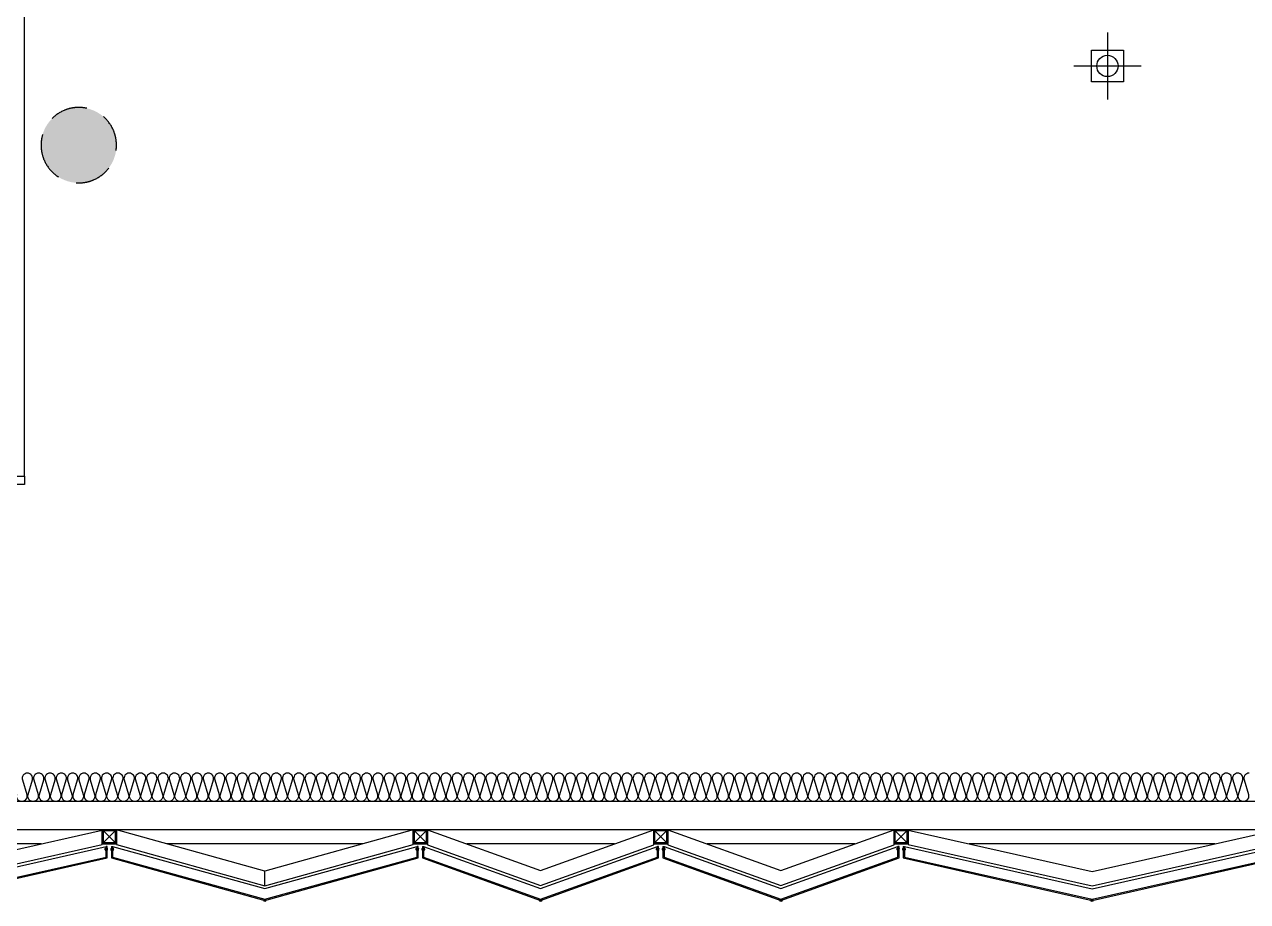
# Model space of a CAD drawing. Header units: millimetres. Extents: x -95754 to 177808, y 34455 to 150605.
# Drawn here: x 115904 to 120229, y 106751 to 109852 of the extents above; entities that cross this region are included whole.
import ezdxf

# ---------------------------------------------------------------- set-up
doc = ezdxf.new("R2010")
doc.units = ezdxf.units.MM
doc.header["$LTSCALE"] = 300
doc.linetypes.add('ghid', pattern=[3, 2, -1])
doc.linetypes.add('HID', pattern=[2.8, 1.8, -1])
for name, color, linetype in [('6FIN', 6, 'Continuous'), ('A-DOOR', 4, 'Continuous'), ('A-DOOR-1', 1, 'Continuous'), ('A-DOOR-8', 8, 'Continuous'), ('A-SYM', 7, 'Continuous'), ('A-갑종방화문', 7, 'Continuous'), ('A-방화문표기', 6, 'ghid'), ('A-지붕바닥', 251, 'Continuous'), ('A-하지철물', 55, 'Continuous'), ('alucobond', 4, 'Continuous'), ('ISL', 251, 'Continuous'), ('mold', 4, 'Continuous'), ('SHEET', 6, 'Continuous'), ('우수계획', 7, 'Continuous')]:
    doc.layers.add(name, color=color, linetype=linetype)

# ---------------------------------------------------------------- blocks, each defined once
blk = doc.blocks.new('FSD-6')
at = {"layer": 'A-DOOR'}
for points in [[(-200, 2400), (-200, 2370), (-160, 2370), (-160, 2355), (-40, 2355), (-40, 2370), (0, 2370), (0, 2400)], [(-200, 2370), (-1330, 2370), (-1330, 2330), (-200, 2330)], [(-200, 30), (-1330, 30), (-1330, 70), (-200, 70)], [(-200, 0), (-200, 30), (-160, 30), (-160, 45), (-40, 45), (-40, 30), (0, 30), (0, 0)]]:
    blk.add_lwpolyline(points, close=True, dxfattribs=at)
at = {"layer": 'A-DOOR-1'}
for centre, start, end in [((-200, 2330), 180, 270), ((-200, 70), 90, 180)]:
    blk.add_arc(centre, 1130, start, end, dxfattribs=at)
at = {"layer": 'A-DOOR-8'}
for p, q in [((-200, 30), (-200, 2370)), ((0, 30), (0, 2370))]:
    blk.add_line(p, q, dxfattribs=at)
blk = doc.blocks.new('EX-1100')
at = {"layer": '6FIN', "elevation": 0}
for points in [[(3.2, 204.1), (46.8, 204.1, 0.414214), (50, 207.3), (50, 250.9, 0.414214), (46.8, 254.1), (3.2, 254.1, 0.414214), (0, 250.9), (0, 207.3, 0.414214)], [(1146.8, 204.1), (1103.2, 204.1, -0.414214), (1100, 207.3), (1100, 250.9, -0.414214), (1103.2, 254.1), (1146.8, 254.1, -0.414214), (1150, 250.9), (1150, 207.3, -0.414214)]]:
    blk.add_lwpolyline(points, format="xyb", close=True, dxfattribs=at)
at = {"layer": 'A-하지철물'}
for p, q in [((1100, 254.1), (50, 254.1)), ((923.1, 204.1), (226.9, 204.1)), ((575, 55.9), (575, 107.8))]:
    blk.add_line(p, q, dxfattribs=at)
at = {"layer": 'A-하지철물', "elevation": 0}
blk.add_lwpolyline([(1100, 201.1), (1100, 253), (575, 107.8), (50, 253), (50, 201.1), (575, 55.9)], close=True, dxfattribs=at)
at = {"layer": 'A-하지철물'}
blk.add_circle((575, 4.1), 4.07, dxfattribs=at)
at = {"layer": 'alucobond', "color": 251, "linetype": 'HID', "ltscale": 10}
for p, q in [((30.2, 185.1), (41.5, 185.1)), ((31.5, 182.4), (31.5, 187.8)), ((31.5, 186.6), (39.5, 186.6)), ((31.5, 183.6), (39.5, 183.6)), ((32, 189.3), (32.5, 189.3)), ((32, 180.9), (32.5, 180.9)), ((32.5, 180.9), (32.5, 189.3)), ((38, 182.7), (38, 187.4)), ((39.5, 182.7), (39.5, 187.4)), ((1119.8, 185.1), (1108.5, 185.1)), ((1110.5, 182.7), (1110.5, 187.4)), ((1118.5, 186.6), (1110.5, 186.6)), ((1118.5, 183.6), (1110.5, 183.6)), ((1112, 182.7), (1112, 187.4)), ((1117.5, 180.9), (1117.5, 189.3)), ((1118, 189.3), (1117.5, 189.3)), ((1118, 180.9), (1117.5, 180.9)), ((1118.5, 182.4), (1118.5, 187.8))]:
    blk.add_line(p, q, dxfattribs=at)
at = {"layer": 'alucobond'}
for p, q in [((32.5, 195.1), (36.5, 195.1)), ((1117.5, 195.1), (1113.5, 195.1))]:
    blk.add_line(p, q, dxfattribs=at)
at = {"layer": 'alucobond', "color": 251, "linetype": 'HID', "ltscale": 10, "elevation": 0}
for points in [[(32, 189.3), (31.5, 187.8)], [(32, 180.9), (31.5, 182.4)], [(36.5, 194.5), (575, 45.6), (1113.5, 194.5)], [(1118, 189.3), (1118.5, 187.8)], [(1118, 180.9), (1118.5, 182.4)]]:
    blk.add_lwpolyline(points, dxfattribs=at)
at = {"layer": 'alucobond', "elevation": 0}
for points in [[(32.5, 195.1), (32.5, 154.1), (575, 4.1), (1117.5, 154.1), (1117.5, 195.1)], [(36.5, 195.1), (36.5, 157.1), (575, 8.2), (1113.5, 157.1), (1113.5, 195.1)], [(1113.5, 195.1), (1113.5, 157.2)]]:
    blk.add_lwpolyline(points, dxfattribs=at)
at = {"layer": 'alucobond', "color": 251, "linetype": 'HID', "ltscale": 10, "elevation": 0}
for points in [[(39.5, 186.6, -0.666667), (39.5, 183.6, -1.5)], [(1110.5, 186.6, 0.666667), (1110.5, 183.6, 1.5)]]:
    blk.add_lwpolyline(points, format="xyb", dxfattribs=at)
at = {"layer": 'alucobond', "color": 251, "linetype": 'HID', "ltscale": 10}
for centre, start, end in [((38.7, 187.4), 0, 180), ((38.7, 182.7), 180, 0), ((1111.3, 187.4), 0, 180), ((1111.3, 182.7), 180, 0)]:
    blk.add_arc(centre, 0.75, start, end, dxfattribs=at)
at = {"layer": 'mold', "color": 4, "elevation": 0}
for points in [[(25, 204.1), (25, 202.6)], [(1125, 204.1), (1125, 202.6)]]:
    blk.add_lwpolyline(points, dxfattribs=at)
at = {"layer": 'SHEET', "color": 8}
for p, q in [((46.8, 250.9), (3.2, 207.3)), ((3.2, 250.9), (46.8, 207.3)), ((1103.2, 250.9), (1146.8, 207.3)), ((1146.8, 250.9), (1103.2, 207.3))]:
    blk.add_line(p, q, dxfattribs=at)
at = {"layer": 'SHEET', "color": 8, "elevation": 0}
for points in [[(3.2, 207.3), (46.8, 207.3), (46.8, 250.9), (3.2, 250.9)], [(1146.8, 207.3), (1103.2, 207.3), (1103.2, 250.9), (1146.8, 250.9)]]:
    blk.add_lwpolyline(points, close=True, dxfattribs=at)
blk = doc.blocks.new('EX-850-1')
at = {"layer": '6FIN', "elevation": 0}
for points in [[(3.2, 204.1), (46.8, 204.1, 0.414214), (50, 207.3), (50, 250.9, 0.414214), (46.8, 254.1), (3.2, 254.1, 0.414214), (0, 250.9), (0, 207.3, 0.414214)], [(896.8, 204.1), (853.2, 204.1, -0.414214), (850, 207.3), (850, 250.9, -0.414214), (853.2, 254.1), (896.8, 254.1, -0.414214), (900, 250.9), (900, 207.3, -0.414214)]]:
    blk.add_lwpolyline(points, format="xyb", close=True, dxfattribs=at)
at = {"layer": 'A-하지철물'}
for p, q in [((850, 254.1), (50, 254.1)), ((710.9, 204.1), (189.1, 204.1))]:
    blk.add_line(p, q, dxfattribs=at)
at = {"layer": 'A-하지철물', "elevation": 0}
for points in [[(49.9, 254.1), (450, 110.3), (850.1, 254.1)], [(50, 204.1), (50, 200.9), (450, 57.2), (850, 200.9), (850, 204.1)]]:
    blk.add_lwpolyline(points, dxfattribs=at)
at = {"layer": 'A-하지철물'}
blk.add_circle((450, 4.1), 4.07, dxfattribs=at)
at = {"layer": 'alucobond', "color": 251, "linetype": 'HID', "ltscale": 10}
for p, q in [((30.2, 185.1), (41.5, 185.1)), ((31.5, 182.4), (31.5, 187.8)), ((31.5, 186.6), (39.5, 186.6)), ((31.5, 183.6), (39.5, 183.6)), ((32, 189.3), (32.5, 189.3)), ((32, 180.9), (32.5, 180.9)), ((32.5, 180.9), (32.5, 189.3)), ((38, 182.7), (38, 187.4)), ((39.5, 182.7), (39.5, 187.4)), ((869.8, 185.1), (858.5, 185.1)), ((860.5, 182.7), (860.5, 187.4)), ((868.5, 186.6), (860.5, 186.6)), ((868.5, 183.6), (860.5, 183.6)), ((862, 182.7), (862, 187.4)), ((867.5, 180.9), (867.5, 189.3)), ((868, 189.3), (867.5, 189.3)), ((868, 180.9), (867.5, 180.9)), ((868.5, 182.4), (868.5, 187.8))]:
    blk.add_line(p, q, dxfattribs=at)
at = {"layer": 'alucobond'}
for p, q in [((32.5, 195.1), (36.5, 195.1)), ((867.5, 195.1), (863.5, 195.1))]:
    blk.add_line(p, q, dxfattribs=at)
at = {"layer": 'alucobond', "color": 251, "linetype": 'HID', "ltscale": 10}
for points in [[(32, 189.3), (31.5, 187.8)], [(32, 180.9), (31.5, 182.4)], [(868, 189.3), (868.5, 187.8)], [(868, 180.9), (868.5, 182.4)]]:
    blk.add_lwpolyline(points, dxfattribs=at)
at = {"layer": 'alucobond', "elevation": 0}
for points in [[(32.5, 195.1), (32.5, 154.1), (450, 4.1), (867.5, 154.1), (867.5, 195.1)], [(36.5, 195.1), (36.5, 156.9), (450, 8.3), (863.5, 156.9), (863.5, 195.1)]]:
    blk.add_lwpolyline(points, dxfattribs=at)
at = {"layer": 'alucobond', "color": 251, "linetype": 'HID', "ltscale": 10, "elevation": 0}
blk.add_lwpolyline([(36.5, 195.1), (450, 46.6), (863.5, 195.1)], dxfattribs=at)
at = {"layer": 'alucobond', "color": 251, "linetype": 'HID', "ltscale": 10}
for points in [[(39.5, 186.6, -0.666667), (39.5, 183.6, -1.5)], [(860.5, 186.6, 0.666667), (860.5, 183.6, 1.5)]]:
    blk.add_lwpolyline(points, format="xyb", dxfattribs=at)
for centre, start, end in [((38.7, 187.4), 0, 180), ((38.7, 182.7), 180, 0), ((861.3, 187.4), 0, 180), ((861.3, 182.7), 180, 0)]:
    blk.add_arc(centre, 0.75, start, end, dxfattribs=at)
at = {"layer": 'mold', "color": 4}
for points in [[(25, 204.1), (25, 202.6)], [(875, 204.1), (875, 202.6)]]:
    blk.add_lwpolyline(points, dxfattribs=at)
at = {"layer": 'SHEET', "color": 8}
for p, q in [((46.8, 250.9), (3.2, 207.3)), ((3.2, 250.9), (46.8, 207.3)), ((853.2, 250.9), (896.8, 207.3)), ((896.8, 250.9), (853.2, 207.3))]:
    blk.add_line(p, q, dxfattribs=at)
at = {"layer": 'SHEET', "color": 8, "elevation": 0}
for points in [[(3.2, 207.3), (46.8, 207.3), (46.8, 250.9), (3.2, 250.9)], [(896.8, 207.3), (853.2, 207.3), (853.2, 250.9), (896.8, 250.9)]]:
    blk.add_lwpolyline(points, close=True, dxfattribs=at)
blk = doc.blocks.new('EX-1350')
at = {"layer": '6FIN', "elevation": 0}
for points in [[(3.2, 204.1), (46.8, 204.1, 0.414214), (50, 207.3), (50, 250.9, 0.414214), (46.8, 254.1), (3.2, 254.1, 0.414214), (0, 250.9), (0, 207.3, 0.414214)], [(1396.8, 204.1), (1353.2, 204.1, -0.414214), (1350, 207.3), (1350, 250.9, -0.414214), (1353.2, 254.1), (1396.8, 254.1, -0.414214), (1400, 250.9), (1400, 207.3, -0.414214)]]:
    blk.add_lwpolyline(points, format="xyb", close=True, dxfattribs=at)
at = {"layer": 'A-하지철물'}
for p, q in [((1350, 254.1), (50, 254.1)), ((1133.9, 204.1), (266.1, 204.1))]:
    blk.add_line(p, q, dxfattribs=at)
at = {"layer": 'A-하지철물', "elevation": 0}
for points in [[(49.7, 252.7), (700, 106.6), (1350.3, 252.7)], [(50, 254.1), (50, 201.4), (700, 55.3), (1350, 201.4), (1350, 254.1)]]:
    blk.add_lwpolyline(points, dxfattribs=at)
at = {"layer": 'A-하지철물'}
blk.add_circle((700, 4.1), 4.07, dxfattribs=at)
at = {"layer": 'alucobond', "color": 251, "linetype": 'HID', "ltscale": 10}
for p, q in [((30.2, 185.1), (41.5, 185.1)), ((31.5, 182.4), (31.5, 187.8)), ((31.5, 186.6), (39.5, 186.6)), ((31.5, 183.6), (39.5, 183.6)), ((32, 189.3), (32.5, 189.3)), ((32, 180.9), (32.5, 180.9)), ((32.5, 180.9), (32.5, 189.3)), ((38, 182.7), (38, 187.4)), ((39.5, 182.7), (39.5, 187.4)), ((1369.8, 185.1), (1358.5, 185.1)), ((1360.5, 182.7), (1360.5, 187.4)), ((1368.5, 186.6), (1360.5, 186.6)), ((1368.5, 183.6), (1360.5, 183.6)), ((1362, 182.7), (1362, 187.4)), ((1367.5, 180.9), (1367.5, 189.3)), ((1368, 189.3), (1367.5, 189.3)), ((1368, 180.9), (1367.5, 180.9)), ((1368.5, 182.4), (1368.5, 187.8))]:
    blk.add_line(p, q, dxfattribs=at)
at = {"layer": 'alucobond'}
for p, q in [((32.5, 195.1), (36.5, 195.1)), ((1367.5, 195.1), (1363.5, 195.1))]:
    blk.add_line(p, q, dxfattribs=at)
at = {"layer": 'alucobond', "color": 251, "linetype": 'HID', "ltscale": 10, "elevation": 0}
for points in [[(32, 189.3), (31.5, 187.8)], [(32, 180.9), (31.5, 182.4)], [(36.5, 194.2), (700, 45.1), (1363.5, 194.2)], [(1368, 189.3), (1368.5, 187.8)], [(1368, 180.9), (1368.5, 182.4)]]:
    blk.add_lwpolyline(points, dxfattribs=at)
at = {"layer": 'alucobond', "elevation": 0}
for points in [[(32.5, 195.1), (32.5, 154.1), (700, 4.1), (1367.5, 154.1), (1367.5, 195.1)], [(36.5, 195.1), (36.5, 157.3), (700, 8.2), (1363.5, 157.3), (1363.5, 195.1)]]:
    blk.add_lwpolyline(points, dxfattribs=at)
at = {"layer": 'alucobond', "color": 251, "linetype": 'HID', "ltscale": 10, "elevation": 0}
for points in [[(39.5, 186.6, -0.666667), (39.5, 183.6, -1.5)], [(1360.5, 186.6, 0.666667), (1360.5, 183.6, 1.5)]]:
    blk.add_lwpolyline(points, format="xyb", dxfattribs=at)
at = {"layer": 'alucobond', "color": 251, "linetype": 'HID', "ltscale": 10}
for centre, start, end in [((38.7, 187.4), 0, 180), ((38.7, 182.7), 180, 0), ((1361.3, 187.4), 0, 180), ((1361.3, 182.7), 180, 0)]:
    blk.add_arc(centre, 0.75, start, end, dxfattribs=at)
at = {"layer": 'mold', "color": 4, "elevation": 0}
for points in [[(25, 204.1), (25, 202.6)], [(1375, 204.1), (1375, 202.6)]]:
    blk.add_lwpolyline(points, dxfattribs=at)
at = {"layer": 'SHEET', "color": 8}
for p, q in [((46.8, 250.9), (3.2, 207.3)), ((3.2, 250.9), (46.8, 207.3)), ((1353.2, 250.9), (1396.8, 207.3)), ((1396.8, 250.9), (1353.2, 207.3))]:
    blk.add_line(p, q, dxfattribs=at)
at = {"layer": 'SHEET', "color": 8, "elevation": 0}
for points in [[(3.2, 207.3), (46.8, 207.3), (46.8, 250.9), (3.2, 250.9)], [(1396.8, 207.3), (1353.2, 207.3), (1353.2, 250.9), (1396.8, 250.9)]]:
    blk.add_lwpolyline(points, close=True, dxfattribs=at)
blk = doc.blocks.new('SYM-갑종방화문')
at = {"layer": 'A-방화문표기'}
blk.add_hatch(color=251, dxfattribs=at).paths.add_polyline_path([(-600, 0, 1), (600, 0, 1)])
at = {"layer": 'A-방화문표기', "color": 251}
blk.add_circle((0, 0), 600, dxfattribs=at)
blk = doc.blocks.new('A$C1B410CB1')
at = {"layer": 'A-갑종방화문', "xscale": 0.1666666666666667, "yscale": 0.1666666666666667, "zscale": 0.1666666666666667}
blk.add_blockref('SYM-갑종방화문', (100, 100), dxfattribs=at)
blk = doc.blocks.new('A$Cacae0627')
at = {"layer": '우수계획', "color": 1}
for p, q in [((0, 528), (0, -528)), ((-528, 0), (528, 0))]:
    blk.add_line(p, q, dxfattribs=at)
at = {"layer": '우수계획', "color": 6, "lineweight": -3}
blk.add_lwpolyline([(-250, 250), (250, 250), (250, -250), (-250, -250)], close=True, dxfattribs=at)
blk.add_circle((0, 0), 167, dxfattribs=at)
blk = doc.blocks.new('A$Cfdea7a82')
at = {"layer": 'A-SYM', "xscale": 0.2249999999999964, "yscale": 0.2249999999999964, "zscale": 0.2249999999999964}
blk.add_blockref('A$Cacae0627', (203.8, 118.8, 0), dxfattribs=at)

msp = doc.modelspace()

# ---------------------------------------------------------------- linework, layer by layer
at = {"layer": 'ISL', "elevation": 0}
msp.add_lwpolyline([(177453.6, 135425), (177453.6, 107105), (92053.6, 107105), (92053.6, 121780)], dxfattribs=at)
msp.add_lwpolyline([(120233.9, 107205, 0.509267), (120216.3, 107180.8), (120231.6, 107129.3, -1.372593), (120196.3, 107129.3), (120211.6, 107180.8, 0.509267), (120193.9, 107205, 0.509267), (120176.3, 107180.8), (120191.6, 107129.3, -1.372593), (120156.3, 107129.3), (120171.6, 107180.8, 0.509267), (120153.9, 107205, 0.509267), (120136.3, 107180.8), (120151.6, 107129.3, -1.372593), (120116.3, 107129.3), (120131.6, 107180.8, 0.509267), (120113.9, 107205, 0.509267), (120096.3, 107180.8), (120111.6, 107129.3, -1.372593), (120076.3, 107129.3), (120091.6, 107180.8, 0.509267), (120073.9, 107205, 0.509267), (120056.3, 107180.8), (120071.6, 107129.3, -1.372593), (120036.3, 107129.3), (120051.6, 107180.8, 0.509267), (120033.9, 107205, 0.509267), (120016.3, 107180.8), (120031.6, 107129.3, -1.372593), (119996.3, 107129.3), (120011.6, 107180.8, 0.509267), (119993.9, 107205, 0.509267), (119976.3, 107180.8), (119991.6, 107129.3, -1.372593), (119956.3, 107129.3), (119971.6, 107180.8, 0.509267), (119953.9, 107205, 0.509267), (119936.3, 107180.8), (119951.6, 107129.3, -1.372593), (119916.3, 107129.3), (119931.6, 107180.8, 0.509267), (119913.9, 107205, 0.509267), (119896.3, 107180.8), (119911.6, 107129.3, -1.372593), (119876.3, 107129.3), (119891.6, 107180.8, 0.509267), (119873.9, 107205, 0.509267), (119856.3, 107180.8), (119871.6, 107129.3, -1.372593), (119836.3, 107129.3), (119851.6, 107180.8, 0.509267), (119833.9, 107205, 0.509267), (119816.3, 107180.8), (119831.6, 107129.3, -1.372593), (119796.3, 107129.3), (119811.6, 107180.8, 0.509267), (119793.9, 107205, 0.509267), (119776.3, 107180.8), (119791.6, 107129.3, -1.372593), (119756.3, 107129.3), (119771.6, 107180.8, 0.509267), (119753.9, 107205, 0.509267), (119736.3, 107180.8), (119751.6, 107129.3, -1.372593), (119716.3, 107129.3), (119731.6, 107180.8, 0.509267), (119713.9, 107205, 0.509267), (119696.3, 107180.8), (119711.6, 107129.3, -1.372593), (119676.3, 107129.3), (119691.6, 107180.8, 0.509267), (119673.9, 107205, 0.509267), (119656.3, 107180.8), (119671.6, 107129.3, -1.372593), (119636.3, 107129.3), (119651.6, 107180.8, 0.509267), (119633.9, 107205, 0.509267), (119616.3, 107180.8), (119631.6, 107129.3, -1.372593), (119596.3, 107129.3), (119611.6, 107180.8, 0.509267), (119593.9, 107205, 0.509267), (119576.3, 107180.8), (119591.6, 107129.3, -1.372593), (119556.3, 107129.3), (119571.6, 107180.8, 0.509267), (119553.9, 107205, 0.509267), (119536.3, 107180.8), (119551.6, 107129.3, -1.372593), (119516.3, 107129.3), (119531.6, 107180.8, 0.509267), (119513.9, 107205, 0.509267), (119496.3, 107180.8), (119511.6, 107129.3, -1.372593), (119476.3, 107129.3), (119491.6, 107180.8, 0.509267), (119473.9, 107205, 0.509267), (119456.3, 107180.8), (119471.6, 107129.3, -1.372593), (119436.3, 107129.3), (119451.6, 107180.8, 0.509267), (119433.9, 107205, 0.509267), (119416.3, 107180.8), (119431.6, 107129.3, -1.372593), (119396.3, 107129.3), (119411.6, 107180.8, 0.509267), (119393.9, 107205, 0.509267), (119376.3, 107180.8), (119391.6, 107129.3, -1.372593), (119356.3, 107129.3), (119371.6, 107180.8, 0.509267), (119353.9, 107205, 0.509267), (119336.3, 107180.8), (119351.6, 107129.3, -1.372593), (119316.3, 107129.3), (119331.6, 107180.8, 0.509267), (119313.9, 107205, 0.509267), (119296.3, 107180.8), (119311.6, 107129.3, -1.372593), (119276.3, 107129.3), (119291.6, 107180.8, 0.509267), (119273.9, 107205, 0.509267), (119256.3, 107180.8), (119271.6, 107129.3, -1.372593), (119236.3, 107129.3), (119251.6, 107180.8, 0.509267), (119233.9, 107205, 0.509267), (119216.3, 107180.8), (119231.6, 107129.3, -1.372593), (119196.3, 107129.3), (119211.6, 107180.8, 0.509267), (119193.9, 107205, 0.509267), (119176.3, 107180.8), (119191.6, 107129.3, -1.372593), (119156.3, 107129.3), (119171.6, 107180.8, 0.509267), (119153.9, 107205, 0.509267), (119136.3, 107180.8), (119151.6, 107129.3, -1.372593), (119116.3, 107129.3), (119131.6, 107180.8, 0.509267), (119113.9, 107205, 0.509267), (119096.3, 107180.8), (119111.6, 107129.3, -1.372593), (119076.3, 107129.3), (119091.6, 107180.8, 0.509267), (119073.9, 107205, 0.509267), (119056.3, 107180.8), (119071.6, 107129.3, -1.372593), (119036.3, 107129.3), (119051.6, 107180.8, 0.509267), (119033.9, 107205, 0.509267), (119016.3, 107180.8), (119031.6, 107129.3, -1.372593), (118996.3, 107129.3), (119011.6, 107180.8, 0.509267), (118993.9, 107205, 0.509267), (118976.3, 107180.8), (118991.6, 107129.3, -1.372593), (118956.3, 107129.3), (118971.6, 107180.8, 0.509267), (118953.9, 107205, 0.509267), (118936.3, 107180.8), (118951.6, 107129.3, -1.372593), (118916.3, 107129.3), (118931.6, 107180.8, 0.509267), (118913.9, 107205, 0.509267), (118896.3, 107180.8), (118911.6, 107129.3, -1.372593), (118876.3, 107129.3), (118891.6, 107180.8, 0.509267), (118873.9, 107205, 0.509267), (118856.3, 107180.8), (118871.6, 107129.3, -1.372593), (118836.3, 107129.3), (118851.6, 107180.8, 0.509267), (118833.9, 107205, 0.509267), (118816.3, 107180.8), (118831.6, 107129.3, -1.372593), (118796.3, 107129.3), (118811.6, 107180.8, 0.509267), (118793.9, 107205, 0.509267), (118776.3, 107180.8), (118791.6, 107129.3, -1.372593), (118756.3, 107129.3), (118771.6, 107180.8, 0.509267), (118753.9, 107205, 0.509267), (118736.3, 107180.8), (118751.6, 107129.3, -1.372593), (118716.3, 107129.3), (118731.6, 107180.8, 0.509267), (118713.9, 107205, 0.509267), (118696.3, 107180.8), (118711.6, 107129.3, -1.372593), (118676.3, 107129.3), (118691.6, 107180.8, 0.509267), (118673.9, 107205, 0.509267), (118656.3, 107180.8), (118671.6, 107129.3, -1.372593), (118636.3, 107129.3), (118651.6, 107180.8, 0.509267), (118633.9, 107205, 0.509267), (118616.3, 107180.8), (118631.6, 107129.3, -1.372593), (118596.3, 107129.3), (118611.6, 107180.8, 0.509267), (118593.9, 107205, 0.509267), (118576.3, 107180.8), (118591.6, 107129.3, -1.372593), (118556.3, 107129.3), (118571.6, 107180.8, 0.509267), (118553.9, 107205, 0.509267), (118536.3, 107180.8), (118551.6, 107129.3, -1.372593), (118516.3, 107129.3), (118531.6, 107180.8, 0.509267), (118513.9, 107205, 0.509267), (118496.3, 107180.8), (118511.6, 107129.3, -1.372593), (118476.3, 107129.3), (118491.6, 107180.8, 0.509267), (118473.9, 107205, 0.509267), (118456.3, 107180.8), (118471.6, 107129.3, -1.372593), (118436.3, 107129.3), (118451.6, 107180.8, 0.509267), (118433.9, 107205, 0.509267), (118416.3, 107180.8), (118431.6, 107129.3, -1.372593), (118396.3, 107129.3), (118411.6, 107180.8, 0.509267), (118393.9, 107205, 0.509267), (118376.3, 107180.8), (118391.6, 107129.3, -1.372593), (118356.3, 107129.3), (118371.6, 107180.8, 0.509267), (118353.9, 107205, 0.509267), (118336.3, 107180.8), (118351.6, 107129.3, -1.372593), (118316.3, 107129.3), (118331.6, 107180.8, 0.509267), (118313.9, 107205, 0.509267), (118296.3, 107180.8), (118311.6, 107129.3, -1.372593), (118276.3, 107129.3), (118291.6, 107180.8, 0.509267), (118273.9, 107205, 0.509267), (118256.3, 107180.8), (118271.6, 107129.3, -1.372593), (118236.3, 107129.3), (118251.6, 107180.8, 0.509267), (118233.9, 107205, 0.509267), (118216.3, 107180.8), (118231.6, 107129.3, -1.372593), (118196.3, 107129.3), (118211.6, 107180.8, 0.509267), (118193.9, 107205, 0.509267), (118176.3, 107180.8), (118191.6, 107129.3, -1.372593), (118156.3, 107129.3), (118171.6, 107180.8, 0.509267), (118153.9, 107205, 0.509267), (118136.3, 107180.8), (118151.6, 107129.3, -1.372593), (118116.3, 107129.3), (118131.6, 107180.8, 0.509267), (118113.9, 107205, 0.509267), (118096.3, 107180.8), (118111.6, 107129.3, -1.372593), (118076.3, 107129.3), (118091.6, 107180.8, 0.509267), (118073.9, 107205, 0.509267), (118056.3, 107180.8), (118071.6, 107129.3, -1.372593), (118036.3, 107129.3), (118051.6, 107180.8, 0.509267), (118033.9, 107205, 0.509267), (118016.3, 107180.8), (118031.6, 107129.3, -1.372593), (117996.3, 107129.3), (118011.6, 107180.8, 0.509267), (117993.9, 107205, 0.509267), (117976.3, 107180.8), (117991.6, 107129.3, -1.372593), (117956.3, 107129.3), (117971.6, 107180.8, 0.509267), (117953.9, 107205, 0.509267), (117936.3, 107180.8), (117951.6, 107129.3, -1.372593), (117916.3, 107129.3), (117931.6, 107180.8, 0.509267), (117913.9, 107205, 0.509267), (117896.3, 107180.8), (117911.6, 107129.3, -1.372593), (117876.3, 107129.3), (117891.6, 107180.8, 0.509267), (117873.9, 107205, 0.509267), (117856.3, 107180.8), (117871.6, 107129.3, -1.372593), (117836.3, 107129.3), (117851.6, 107180.8, 0.509267), (117833.9, 107205, 0.509267), (117816.3, 107180.8), (117831.6, 107129.3, -1.372593), (117796.3, 107129.3), (117811.6, 107180.8, 0.509267), (117793.9, 107205, 0.509267), (117776.3, 107180.8), (117791.6, 107129.3, -1.372593), (117756.3, 107129.3), (117771.6, 107180.8, 0.509267), (117753.9, 107205, 0.509267), (117736.3, 107180.8), (117751.6, 107129.3, -1.372593), (117716.3, 107129.3), (117731.6, 107180.8, 0.509267), (117713.9, 107205, 0.509267), (117696.3, 107180.8), (117711.6, 107129.3, -1.372593), (117676.3, 107129.3), (117691.6, 107180.8, 0.509267), (117673.9, 107205, 0.509267), (117656.3, 107180.8), (117671.6, 107129.3, -1.372593), (117636.3, 107129.3), (117651.6, 107180.8, 0.509267), (117633.9, 107205, 0.509267), (117616.3, 107180.8), (117631.6, 107129.3, -1.372593), (117596.3, 107129.3), (117611.6, 107180.8, 0.509267), (117593.9, 107205, 0.509267), (117576.3, 107180.8), (117591.6, 107129.3, -1.372593), (117556.3, 107129.3), (117571.6, 107180.8, 0.509267), (117553.9, 107205, 0.509267), (117536.3, 107180.8), (117551.6, 107129.3, -1.372593), (117516.3, 107129.3), (117531.6, 107180.8, 0.509267), (117513.9, 107205, 0.509267), (117496.3, 107180.8), (117511.6, 107129.3, -1.372593), (117476.3, 107129.3), (117491.6, 107180.8, 0.509267), (117473.9, 107205, 0.509267), (117456.3, 107180.8), (117471.6, 107129.3, -1.372593), (117436.3, 107129.3), (117451.6, 107180.8, 0.509267), (117433.9, 107205, 0.509267), (117416.3, 107180.8), (117431.6, 107129.3, -1.372593), (117396.3, 107129.3), (117411.6, 107180.8, 0.509267), (117393.9, 107205, 0.509267), (117376.3, 107180.8), (117391.6, 107129.3, -1.372593), (117356.3, 107129.3), (117371.6, 107180.8, 0.509267), (117353.9, 107205, 0.509267), (117336.3, 107180.8), (117351.6, 107129.3, -1.372593), (117316.3, 107129.3), (117331.6, 107180.8, 0.509267), (117313.9, 107205, 0.509267), (117296.3, 107180.8), (117311.6, 107129.3, -1.372593), (117276.3, 107129.3), (117291.6, 107180.8, 0.509267), (117273.9, 107205, 0.509267), (117256.3, 107180.8), (117271.6, 107129.3, -1.372593), (117236.3, 107129.3), (117251.6, 107180.8, 0.509267), (117233.9, 107205, 0.509267), (117216.3, 107180.8), (117231.6, 107129.3, -1.372593), (117196.3, 107129.3), (117211.6, 107180.8, 0.509267), (117193.9, 107205, 0.509267), (117176.3, 107180.8), (117191.6, 107129.3, -1.372593), (117156.3, 107129.3), (117171.6, 107180.8, 0.509267), (117153.9, 107205, 0.509267), (117136.3, 107180.8), (117151.6, 107129.3, -1.372593), (117116.3, 107129.3), (117131.6, 107180.8, 0.509267), (117113.9, 107205, 0.509267), (117096.3, 107180.8), (117111.6, 107129.3, -1.372593), (117076.3, 107129.3), (117091.6, 107180.8, 0.509267), (117073.9, 107205, 0.509267), (117056.3, 107180.8), (117071.6, 107129.3, -1.372593), (117036.3, 107129.3), (117051.6, 107180.8, 0.509267), (117033.9, 107205, 0.509267), (117016.3, 107180.8), (117031.6, 107129.3, -1.372593), (116996.3, 107129.3), (117011.6, 107180.8, 0.509267), (116993.9, 107205, 0.509267), (116976.3, 107180.8), (116991.6, 107129.3, -1.372593), (116956.3, 107129.3), (116971.6, 107180.8, 0.509267), (116953.9, 107205, 0.509267), (116936.3, 107180.8), (116951.6, 107129.3, -1.372593), (116916.3, 107129.3), (116931.6, 107180.8, 0.509267), (116913.9, 107205, 0.509267), (116896.3, 107180.8), (116911.6, 107129.3, -1.372593), (116876.3, 107129.3), (116891.6, 107180.8, 0.509267), (116873.9, 107205, 0.509267), (116856.3, 107180.8), (116871.6, 107129.3, -1.372593), (116836.3, 107129.3), (116851.6, 107180.8, 0.509267), (116833.9, 107205, 0.509267), (116816.3, 107180.8), (116831.6, 107129.3, -1.372593), (116796.3, 107129.3), (116811.6, 107180.8, 0.509267), (116793.9, 107205, 0.509267), (116776.3, 107180.8), (116791.6, 107129.3, -1.372593), (116756.3, 107129.3), (116771.6, 107180.8, 0.509267), (116753.9, 107205, 0.509267), (116736.3, 107180.8), (116751.6, 107129.3, -1.372593), (116716.3, 107129.3), (116731.6, 107180.8, 0.509267), (116713.9, 107205, 0.509267), (116696.3, 107180.8), (116711.6, 107129.3, -1.372593), (116676.3, 107129.3), (116691.6, 107180.8, 0.509267), (116673.9, 107205, 0.509267), (116656.3, 107180.8), (116671.6, 107129.3, -1.372593), (116636.3, 107129.3), (116651.6, 107180.8, 0.509267), (116633.9, 107205, 0.509267), (116616.3, 107180.8), (116631.6, 107129.3, -1.372593), (116596.3, 107129.3), (116611.6, 107180.8, 0.509267), (116593.9, 107205, 0.509267), (116576.3, 107180.8), (116591.6, 107129.3, -1.372593), (116556.3, 107129.3), (116571.6, 107180.8, 0.509267), (116553.9, 107205, 0.509267), (116536.3, 107180.8), (116551.6, 107129.3, -1.372593), (116516.3, 107129.3), (116531.6, 107180.8, 0.509267), (116513.9, 107205, 0.509267), (116496.3, 107180.8), (116511.6, 107129.3, -1.372593), (116476.3, 107129.3), (116491.6, 107180.8, 0.509267), (116473.9, 107205, 0.509267), (116456.3, 107180.8), (116471.6, 107129.3, -1.372593), (116436.3, 107129.3), (116451.6, 107180.8, 0.509267), (116433.9, 107205, 0.509267), (116416.3, 107180.8), (116431.6, 107129.3, -1.372593), (116396.3, 107129.3), (116411.6, 107180.8, 0.509267), (116393.9, 107205, 0.509267), (116376.3, 107180.8), (116391.6, 107129.3, -1.372593), (116356.3, 107129.3), (116371.6, 107180.8, 0.509267), (116353.9, 107205, 0.509267), (116336.3, 107180.8), (116351.6, 107129.3, -1.372593), (116316.3, 107129.3), (116331.6, 107180.8, 0.509267), (116313.9, 107205, 0.509267), (116296.3, 107180.8), (116311.6, 107129.3, -1.372593), (116276.3, 107129.3), (116291.6, 107180.8, 0.509267), (116273.9, 107205, 0.509267), (116256.3, 107180.8), (116271.6, 107129.3, -1.372593), (116236.3, 107129.3), (116251.6, 107180.8, 0.509267), (116233.9, 107205, 0.509267), (116216.3, 107180.8), (116231.6, 107129.3, -1.372593), (116196.3, 107129.3), (116211.6, 107180.8, 0.509267), (116193.9, 107205, 0.509267), (116176.3, 107180.8), (116191.6, 107129.3, -1.372593), (116156.3, 107129.3), (116171.6, 107180.8, 0.509267), (116153.9, 107205, 0.509267), (116136.3, 107180.8), (116151.6, 107129.3, -1.372593), (116116.3, 107129.3), (116131.6, 107180.8, 0.509267), (116113.9, 107205, 0.509267), (116096.3, 107180.8), (116111.6, 107129.3, -1.372593), (116076.3, 107129.3), (116091.6, 107180.8, 0.509267), (116073.9, 107205, 0.509267), (116056.3, 107180.8), (116071.6, 107129.3, -1.372593), (116036.3, 107129.3), (116051.6, 107180.8, 0.509267), (116033.9, 107205, 0.509267), (116016.3, 107180.8), (116031.6, 107129.3, -1.372593), (115996.3, 107129.3), (116011.6, 107180.8, 0.509267), (115993.9, 107205, 0.509267), (115976.3, 107180.8), (115991.6, 107129.3, -1.372593), (115956.3, 107129.3), (115971.6, 107180.8, 0.509267), (115953.9, 107205, 0.509267), (115936.3, 107180.8), (115951.6, 107129.3, -1.372593), (115916.3, 107129.3), (115931.6, 107180.8, 0.509267), (115913.9, 107205, 0.509267), (115896.3, 107180.8), (115911.6, 107129.3, -1.372593), (115876.3, 107129.3)], format="xyb", dxfattribs=at)

# ---------------------------------------------------------------- block references
at = {"layer": 'A-DOOR'}
msp.add_blockref('FSD-6', (115903.6, 108225), dxfattribs=at)
at = {"layer": 'A-갑종방화문', "xscale": -1.333333333333056, "yscale": 1.333333333333056, "zscale": 1.333333333333056, "rotation": 90}
msp.add_blockref('A$C1B410CB1', (116228.9, 109558.3), dxfattribs=at)
at = {"layer": 'A-지붕바닥'}
msp.add_blockref('A$Cfdea7a82', (119529.4, 109586.3, 0), dxfattribs=at)
at = {"layer": 'A-하지철물'}
for name, p in [('EX-1350', (114828.6, 106750.9)), ('EX-1100', (116178.6, 106750.9)), ('EX-850-1', (117278.6, 106750.9)), ('EX-850-1', (118128.6, 106750.9)), ('EX-1350', (118978.6, 106750.9))]:
    msp.add_blockref(name, p, dxfattribs=at)

doc.saveas('drawing.dxf')
